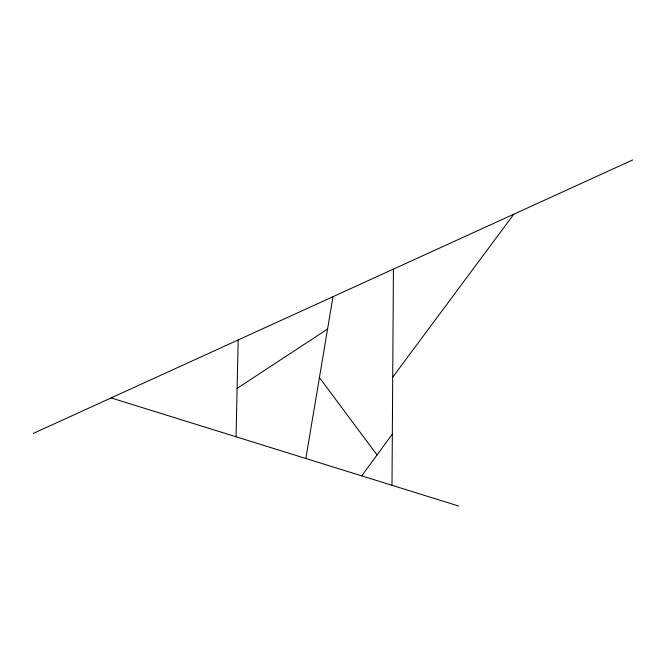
<?xml version="1.0" encoding="UTF-8"?>
<svg xmlns="http://www.w3.org/2000/svg" width="666" height="666" viewBox="0 0 666 666"><rect width="100%" height="100%" fill="white"/><g stroke="black" fill="none" stroke-linecap="round" stroke-linejoin="round"><path stroke-width="1" d="M391.999 485.298L393.431 269.114M236.055 436.788L238.17 339.951M305.844 458.499L333 296.686M361.705 475.874L392.341 434.082M392.715 377.206L513.827 214.186M237.113 388.37L327.572 329.029M33.3 433.416L632.7 159.957M111.097 397.918L458.707 506.043M319.422 377.589L377.023 454.978"/></g></svg>
